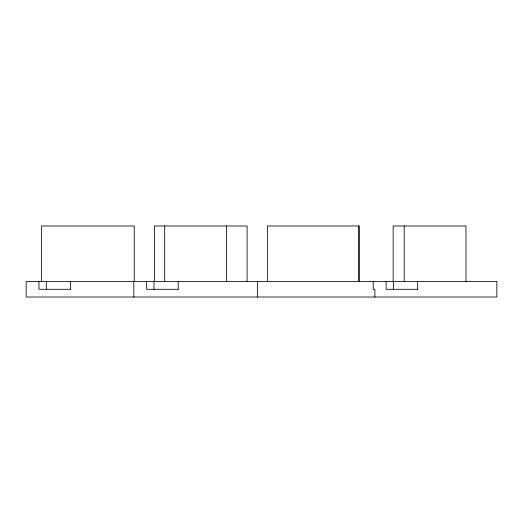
<?xml version="1.0" encoding="UTF-8"?>
<svg xmlns="http://www.w3.org/2000/svg" width="523" height="523" viewBox="0 0 523 523"><rect width="100%" height="100%" fill="white"/><g stroke="black" fill="none" stroke-linecap="round" stroke-linejoin="round"><path stroke-width="0.78" d="M70.677 289.297L38.97 289.297L38.97 281.577M178.343 289.297L146.636 289.297L146.636 281.577M417.838 289.297L386.124 289.297L386.124 281.577M465.967 281.577L465.967 225.982L393.146 225.982L393.146 281.577M417.661 281.577L417.661 289.297M404.194 225.982L404.194 281.577M393.466 281.577L393.466 289.297M374.893 297.018L374.893 289.297L373.213 289.297L373.213 281.577M359.138 281.577L359.138 225.982L267.41 225.982L267.41 281.577M358.83 225.982L358.83 281.577M257.355 281.577L257.355 297.018M247.091 281.577L247.091 225.982L154.429 225.982L154.435 281.577M226.472 225.982L226.472 281.577M178.173 281.577L178.173 289.297M164.699 225.982L164.699 281.577M153.978 281.577L153.978 289.297M134.248 281.577L134.248 225.982L41.592 225.982L41.592 281.577M133.816 281.577L133.816 297.018M70.507 281.577L70.507 289.297M46.312 281.577L46.312 289.297M496.85 281.577L26.15 281.577L26.15 297.018L496.85 297.018L496.85 281.577"/></g></svg>
